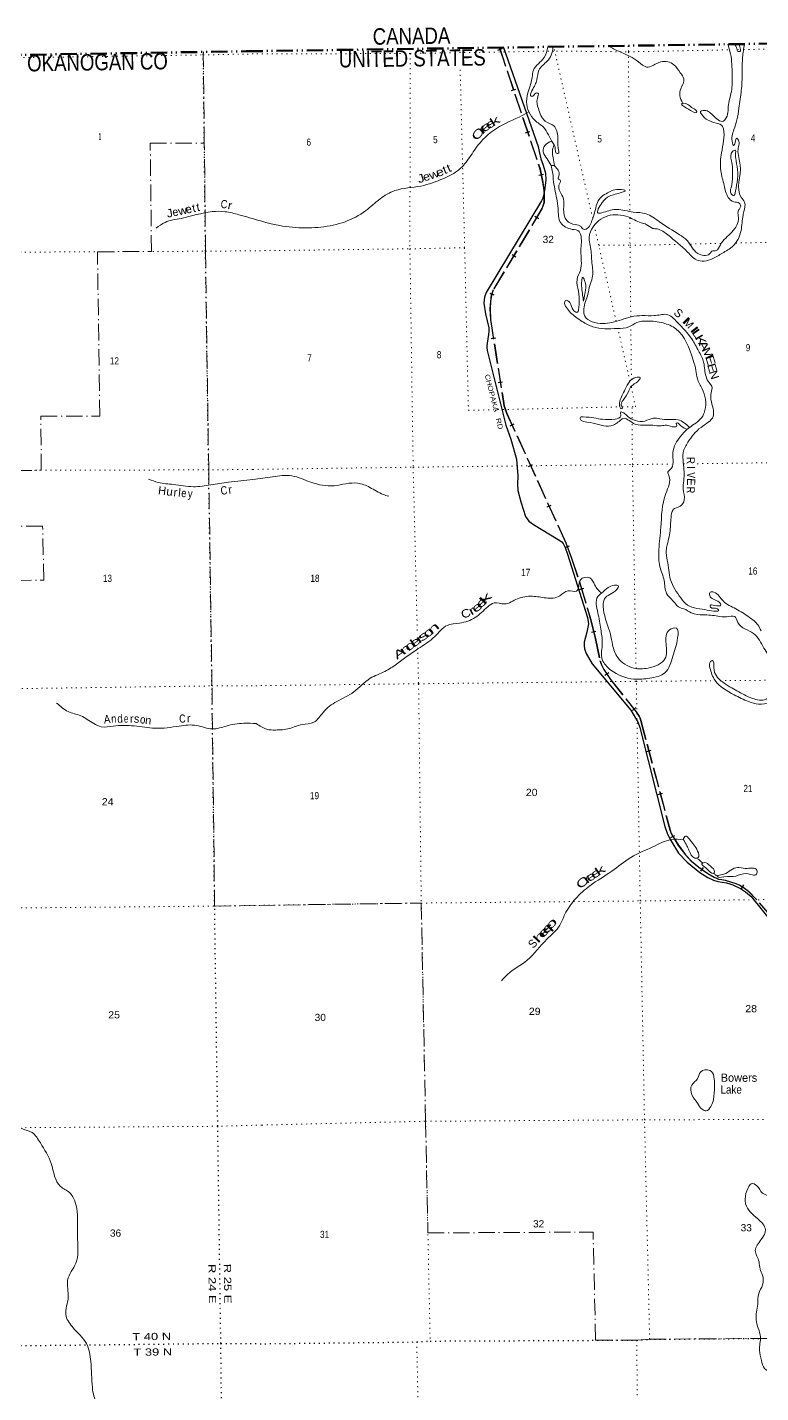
# Model space of a CAD drawing. Header units: feet. Extents: x 242557 to 489137, y 368785 to 557307.
# Drawn here: x 297824 to 315734, y 521022 to 554341 of the extents above; entities that cross this region are included whole.
import ezdxf
from ezdxf.enums import TextEntityAlignment as Align

# ---------------------------------------------------------------- set-up
doc = ezdxf.new("R2010")
doc.units = ezdxf.units.FT
doc.header["$LTSCALE"] = 80
for name, pattern in [('DASH_DOUBLE_DOT', [9.2, 5, -1.2, 0.3, -1.2, 0.3, -1.2]), ('DOT_DASHED', [7.7, 5, -1.2, 0.3, -1.2]), ('DOTTED', [1.5, 0.3, -1.2]), ('LONG_DASHED', [7.5, 6, -1.5])]:
    doc.linetypes.add(name, pattern=pattern)
for name, color, linetype, lineweight in [('10', 7, 'DASH_DOUBLE_DOT', 60), ('29', 7, 'Continuous', 25), ('30', 7, 'Continuous', 35), ('34', 7, 'Continuous', 25), ('39', 7, 'Continuous', 13), ('41', 7, 'Continuous', 13), ('44', 7, 'DOT_DASHED', 13), ('6', 7, 'DOTTED', 25), ('63', 7, 'Continuous', 25), ('7', 7, 'DOTTED', 13)]:
    doc.layers.add(name, color=color, linetype=linetype, lineweight=lineweight)
doc.layers.add('12', color=7, linetype='Continuous')

msp = doc.modelspace()

# ---------------------------------------------------------------- linework, layer by layer
at = {"layer": '10', "lineweight": 70}
for p, q in [((303174.91, 553756.23), (333505.81, 554197.9)), ((272874.94, 553281.78), (303174.91, 553756.23))]:
    msp.add_line(p, q, dxfattribs=at)
at = {"layer": '29'}
msp.add_lwpolyline([(309451.35, 553847.63), (310297.73, 551432.91), (310327.55, 551307.23), (310361.87, 551134.97), (310417.6, 550974.67), (310478.06, 550779.29), (310490.13, 550621.58), (310463.17, 550418.82), (310435.16, 550259.46), (310412.25, 550172.37), (310383.11, 550107.96), (309032.33, 547871.31), (308987.63, 547756.72), (308976.11, 547607.36), (309010.83, 547350.86), (309090.84, 547010.06), (309097.61, 546928.29), (309090.33, 546846.13), (309055.86, 546635.12), (309042.61, 546560.35), (309042.64, 546527.21), (309055.54, 546450.95), (309509.19, 544634.43), (309633.71, 544292.28), (309769.68, 543804.59), (309805.79, 543398.36), (309793.87, 543191.27), (309807.07, 543040.16), (309872.34, 542761.88), (309986.87, 542405.41), (310068.71, 542292.85), (310182.85, 542210.06), (310789.02, 541840.86), (310874.94, 541784.05), (310911.59, 541747.38), (310957.4, 541646.54), (311012.81, 541482.01), (311507.09, 539936.79), (311525.42, 539783.23), (311491.53, 539578.84), (311424.64, 539340.89), (311425.81, 539247.96), (311433.8, 539175.88), (311472.02, 539062.47), (311620.02, 538805.68), (312560.84, 537680.62), (312679.98, 537482.08), (312730.17, 537392.78), (312781.21, 537252.91), (313390.04, 534839.71), (313458.51, 534653.98), (313536.84, 534493.85), (313727.74, 534191.17), (313934.91, 533970.99), (314247.94, 533713.39), (314438.8, 533590.54), (314583.41, 533526.24), (314686.16, 533498.86), (314899.51, 533466.3), (314981.56, 533441.44), (315052.89, 533414.68), (315238.58, 533327.78), (315364.12, 533246.75), (315497.29, 533129.34), (316270.74, 532167.69)], dxfattribs=at)
at = {"layer": '34', "linetype": 'LONG_DASHED', "lineweight": 13}
for points in [[(309348.64, 553846.13), (310340.76, 550883.15), (310407.11, 550561.52), (310429.13, 550424.63), (310442.5, 550268.54), (310438.04, 550067.86), (310389.01, 549916.24), (309201.04, 547933.25), (309151.99, 547804.63), (309131.7, 547651.44), (309120.79, 547470.17), (309134.16, 547207.05), (309445.09, 545219.19), (309464.2, 545103.71), (309487.43, 545034.12), (309529.86, 544917.75), (310971.85, 541763.04), (311111.09, 541388.06), (311324, 540750.71), (311580.32, 539883.33), (311691.76, 539423.99), (311807.66, 538884.38), (311845.54, 538779.59), (311899.48, 538670.48), (312062.53, 538422.23), (312691.42, 537637.66), (312758.27, 537527.56), (312785.01, 537478.5), (312799.67, 537427.6), (313517.07, 534750.17), (313547.29, 534664.49), (313600.79, 534566.38), (313721.14, 534379.07), (313894.99, 534147.18), (314037.64, 533991.09), (314220.41, 533843.92), (314337.42, 533758.07), (314438.84, 533692.3), (314592.05, 533600.99), (314651.7, 533570.78), (314704.61, 533553.05), (314784.31, 533540.67), (314861.85, 533524.06), (315124.53, 533446.16), (315218.94, 533406.88), (315299.18, 533355.6), (315436.25, 533254.14), (315641.07, 533051.69)], [(317209.4, 531259.33), (315641.07, 533051.69)]]:
    msp.add_lwpolyline(points, dxfattribs=at)
at = {"layer": '39'}
msp.add_line((310614.3, 550965.6), (310698.92, 550965.41), dxfattribs=at)
for points in [[(310538.4, 553860.97), (310448.25, 553603.16), (310182.87, 553294.05), (310151.41, 553119.75), (310016.94, 552519.7), (310217.41, 552073.19), (310426.56, 551904.14), (310655.01, 551522.56), (310712.22, 551407.43), (310759.47, 551261.87), (310781.72, 551261.98), (310791.16, 551393.64), (310779.71, 551656.83), (310681.21, 551937.8), (310474.35, 552052.19), (310304.92, 552361.17), (310281.42, 552608.09), (310290.88, 552735.71), (310240.32, 552735.46), (310167.9, 552660.17), (310125.43, 552659.96), (310147.01, 552791.69), (310269, 553061.61), (310318.37, 553294.72), (310521.49, 553516.45), (310619.83, 553664.76), (310660.99, 553860.97)], [(310700.35, 550957.83), (310800.72, 550707.24), (310795.01, 550638.37), (310813.22, 550636.43), (310839.62, 550614.29), (310807.91, 550486.56), (310826.85, 550342.89), (310916.8, 550152.99), (310922.11, 549903.95), (310996.32, 549626.91), (311201.09, 549526.68), (311346.95, 549476.78), (311405.92, 549412.27), (311468.58, 549418.66), (311625.09, 549660.4), (311686.79, 549855.1), (311812.58, 550173.64), (311959.66, 550281.69), (312274.62, 550382.48), (312424.44, 550350.83), (312351.81, 550316.04), (312040.87, 550219.32), (311863.68, 550066.58), (311765.91, 549806.9), (311893.21, 549827.78), (312224.52, 549896.25), (312623.24, 549833.43), (312932.86, 549792.45), (313259.44, 549597.65), (313754.51, 549280.18), (313935.2, 549141.36), (314195.68, 548822.71), (314484.91, 548814.03), (314543.25, 548875.06), (314646.29, 548893.8), (314750.75, 549032.01), (315030.26, 549345.24), (315192.25, 549702.43), (315181.42, 549842.1), (315215.46, 549909.09), (315245.44, 549978.09), (315210.7, 550048.79), (315075.04, 550082.54), (314941.02, 550189.19), (314840.42, 550484.33), (314757.72, 550840.3), (314775.7, 551279.8), (314823.29, 551863.22), (314804.81, 551917.8), (314642.58, 552006.09), (314287.58, 552220.99), (314262.98, 552285.67), (314323.51, 552312.29), (314564.75, 552198.07), (314822.32, 552053.55), (314890.69, 552130.84), (314951.51, 552497.66), (315006.99, 552722.7), (315034.23, 552933.42), (315036.61, 553259.45), (314983.55, 553751.24), (314928.8, 553927.34)], [(315334.51, 553933.2), (315291.67, 553609), (315276.56, 553001.45), (315259.38, 552800.9), (315200.92, 552367.27), (315151.83, 552079.49), (315080.21, 551846.27), (315041.46, 551513.99), (315063.99, 551457.4), (315112.14, 551532.56), (315148.03, 551633.99), (315170.37, 551615.88), (315181.78, 551360.79), (315234.29, 550976.32), (315258.52, 550190.77), (315340.02, 550071.7), (315324.97, 549848.89), (315295.34, 549711.04), (315242.65, 549336.17), (314997.87, 548954.27), (314860.79, 548868.54), (314612.79, 548721.51), (314204.64, 548650.64), (313944.73, 548857.91), (313465.34, 549274.69), (313201.7, 549421.2), (313098.49, 549434.86), (312940.27, 549529.25), (312812.65, 549571.14), (312496.44, 549713.33), (311998.82, 549739.21), (311780.98, 549626.76), (311544.79, 549147.7), (311576.02, 548971.69), (311612.33, 548593.21), (311620.26, 548226.73), (311558.5, 548044.18), (311513.07, 547831.34), (311413.79, 547470.41), (311443.01, 547292.36), (311872.65, 547114.28), (312101.05, 547137.69), (312571.55, 547275.7), (312840.37, 547305.38), (313129.56, 547304.8), (313285.17, 547325.82), (313428.71, 547334.63), (313694.59, 547147.63), (314052.61, 546736.33), (314215.88, 546445.55), (314340.66, 546166.73), (314367.89, 545982.6), (314472.61, 545671.28), (314537.76, 545584.53), (314524.43, 545422.47), (314519.21, 545256.4), (314573.9, 544843.59), (314275.94, 544578.87), (313956.25, 544214.82), (313840.23, 543963.15), (313843.48, 543722.2), (313853.87, 543270.7), (313838.68, 543076.23), (313866.35, 542807.05), (313763.98, 542654.67), (313598.57, 542572.86), (313558.63, 542473.44), (313526.15, 542100.69), (313451.26, 541715.58), (313425.68, 541575.73), (313453.2, 541334.9), (313534.48, 540861.48), (313781.46, 540415.2), (313944.12, 540241.86), (314426.05, 540120.74), (314656.76, 540089.48), (314705.22, 540103.9), (314676.66, 540152.36), (314508.63, 540187.97), (314496.27, 540232.46), (314611.52, 540235.05), (314763.15, 540243.91), (314718.32, 540310.51), (314488.95, 540477.43), (314502.7, 540556.48), (314591.68, 540556.92), (314821.32, 540337.34), (315123.59, 540152.55), (315460.38, 539939.58), (315663.53, 539758.35), (315741.11, 539614.97)], [(312017.92, 553885.11), (312269.58, 553755.98), (312543.23, 553629.77), (312746.13, 553499.16), (312944.96, 553372.57), (313294.18, 553497.83), (313614.06, 553428.55), (313770.78, 553232.91), (313856.46, 553085.52), (313782.9, 552838.11), (313759.44, 552680.05), (313832.13, 552488.44)], [(315092.62, 553928.46), (315153.08, 553818.91), (315183.76, 553750.21), (315224.2, 553752.44), (315221.62, 553861.77), (315217.44, 553927.34)], [(314121.57, 552256.61), (313922.81, 552369.02), (313823.37, 552435.35), (313800.97, 552465.61), (313849.39, 552490.15), (314042.03, 552387.84), (314163.8, 552303.4), (314174.03, 552279.15), (314121.57, 552256.61)], [(303247.64, 549694.21), (304056.42, 549491.17), (304701.76, 549447.8), (304992.89, 549465.45), (305584.75, 549597.99), (306082.92, 549861.68), (306437.36, 550153), (306802.37, 550355.28), (307432.76, 550467.76), (307991.99, 550654.81), (308369.07, 550869.3), (308622.38, 551164.17), (308879.41, 551523.86), (309209.52, 551827.22), (309834.78, 552152.29), (310072.79, 552274.97)], [(310632.03, 551565.48), (310473.27, 551469.01), (310421.56, 551298.66), (310517.44, 551135.12), (310613.33, 550969.55)], [(310683.61, 551466.31), (310645.97, 551311.93), (310662.94, 551156.09), (310700.35, 550957.83)], [(315100.4, 550264.9), (315157.54, 550560.83), (315168.08, 550872.72), (315124.22, 551145.86), (315121.55, 551273.42), (315115.15, 551340.21), (315044.52, 551309.49), (315019.38, 551084.6), (315047.53, 550718.22), (315010.6, 550424.43), (315009.32, 550278.63), (315082.33, 550238.49), (315100.4, 550264.9)], [(311372.89, 547162.42), (311212.57, 547272.99), (310988.94, 547502.72), (310949.8, 547644.27), (310971.88, 547676.78), (311069.22, 547622.59), (311151.02, 547444.81), (311244.35, 547384.52), (311298, 547573.11), (311282.16, 547903.09), (311248.35, 548188.44), (311330.15, 548407.54), (311341.85, 548889.53), (311333.73, 549292.45), (311299.01, 549359.1), (311128.87, 549410.9), (310851.01, 549569.49), (310784.52, 549917.44), (310752.97, 550156.23), (310669.65, 550633.69), (310652.57, 550809.78), (310613.33, 550969.55)], [(300969.88, 549439.71), (301189.77, 549579.58), (301581.46, 549679.03), (302338.65, 549843.47), (302657.84, 549841.6), (302989.32, 549766.81), (303247.64, 549694.21)], [(311404.73, 547660.71), (311457.93, 547936.36), (311432.51, 548163.03), (311383.58, 548239.73), (311365.77, 548162.7), (311366.95, 547931.86), (311392.06, 547765.94), (311404.73, 547660.71)], [(320321.17, 533358.44), (320038.19, 533330.71), (320043.82, 533415.78), (320272, 533483.74), (320370.73, 533555.1), (320283.11, 533684.26), (320065.5, 533924.15), (319900.43, 534172.39), (319676.76, 534410.22), (319440.83, 534674.32), (318975.89, 535032.44), (318611.51, 535500.41), (318334.72, 535845.3), (317919.79, 536709.9), (317866.44, 536861.51), (317747.87, 537112.01), (317660.14, 537261.42), (317674.14, 537293.89), (317785.74, 537219.52), (317842.44, 537205.63), (317783.11, 537338.98), (317551.8, 537489.7), (317306.16, 537674.77), (317026.34, 537819.17), (316635.47, 537930.62), (316283.22, 538001.77), (315962.31, 537876.66), (315681.48, 537822.61), (315438.47, 537888.23), (315083.73, 538052.51), (314620.86, 538402.54), (314493.89, 538713.75), (314511.32, 538865.71), (314549.62, 538888.17), (314588.91, 538718.27), (314650.62, 538514.06), (314985.69, 538242.36), (315149.96, 538152.06), (315531.1, 537965.63), (315868.91, 537949.09), (315967.41, 538067.02), (315977.05, 538158.19), (316041.69, 538172.69), (316116.68, 538140.66), (316234.06, 538125.05), (316414.03, 538127.97), (316691.58, 538030.12), (316731.85, 538064.75), (316688.74, 538192.1), (316493.5, 538407.8), (316289.77, 538700.4), (316056.17, 538903.76), (315814.07, 539188.07), (315559.44, 539549.27), (315173.84, 539816.66), (315102.33, 539960.08), (314900.11, 539957.05), (314685.67, 539972.18), (314329.57, 540004.84), (314038.13, 540049.96), (313853.58, 540152.31), (313725.95, 540196.23), (313681.24, 540238.53), (313591.7, 540347.43), (313437.09, 540526.88), (313374.83, 540840.43), (313271.99, 541178.08), (313247.61, 541597.12), (313295.42, 542138.02), (313416.57, 542968.84), (313491.21, 543402.54), (313466.5, 543489.49), (313500.67, 543530.16), (313526.86, 543548.51), (313589.49, 543957.86), (313773.51, 544357.68), (313992.83, 544575.44), (314288.91, 544811.8), (314372.9, 544998.51), (314305.52, 545520.61), (314186.97, 545767.06), (314153.59, 545969.39), (314083.54, 546222.15), (313665.09, 546983.47), (313348.88, 547125.67), (312954.28, 547174.33), (312709.77, 547136.67), (312512.13, 547030.39), (312229.21, 546990.51), (311636.46, 547032.11), (311372.89, 547162.42)], [(312318.07, 545028.8), (312289.42, 545095.48), (312292.88, 545208.89), (312424.84, 545507.21), (312535.07, 545702.15), (312688.31, 545792.01), (312789.4, 545796.56), (312735.29, 545701.12), (312574.1, 545582.88), (312510, 545463.09), (312377.64, 545243.74), (312329.78, 545111.88), (312354.39, 545045.18), (312318.07, 545028.8)], [(313994.7, 544577.57), (313714.82, 544762.38), (313494.36, 544769.38), (313273.83, 544788.53), (313109.95, 544801.89), (312904.02, 544734.05), (312486.85, 544847.39), (312389.34, 544931.96), (312314.41, 544953.86), (312314.88, 544860.71), (312181.81, 544781.08), (311874.45, 544775.5), (311398.9, 544835.91), (311324.18, 544815.29), (311324.27, 544797.07), (311565.44, 544695), (312071.44, 544612.46), (312303.32, 544747.26), (312365.78, 544794.14), (312627.26, 544675.97), (312851.97, 544630.52), (313100.72, 544629.73), (313300.99, 544616.55), (313432.38, 544629.35), (313570.07, 544595.61), (313689.29, 544614.43), (313672.8, 544675.1), (313674.79, 544681.18), (313786.36, 544614.91), (313937.72, 544526.89)], [(303333.4, 543304.68), (302739.42, 543238.23), (302305.22, 543177.25), (301883.11, 543130.46), (301392.08, 543186.93), (301024.3, 543233.34), (300787.75, 543316.27)], [(303333.4, 543304.68), (303814.57, 543372.67), (304285.66, 543395.26), (304749.56, 543239.63), (305318.26, 543155.38), (305886.21, 543218.95), (306190.09, 543113.14), (306514.54, 542940.61), (306650.26, 542896.73)], [(303416.38, 537351.26), (303673.53, 537210.94), (303884.47, 537192.95), (304224.04, 537229.07), (304536.99, 537327.82), (304817.81, 537383.89), (305049.15, 537623.98), (305381.48, 537888.87), (305798.92, 538121.78), (306197.64, 538455.85), (306558.78, 538623.69), (306838.96, 538803.28), (307360.86, 539172.38), (307777.94, 539476.17), (308075.86, 539746.96), (308378.92, 539803.14), (308760.45, 539938.68), (309068.52, 540201.43), (309221.75, 540293.31), (309476.68, 540270.28), (309795.56, 540397.41), (309971.25, 540446.88), (310157.25, 540457.93), (310491.15, 540415.04), (310832.64, 540469.39), (311030.21, 540591.87), (311236.52, 540584.79), (311296.4, 540738.98), (311330.17, 540858.62), (311558.45, 540906.33), (311680.68, 540730.77), (311845.51, 540531.12)], [(311845.51, 540531.12), (312008.62, 540667.6), (312159.98, 540729.1), (312261.2, 540709.35), (312217.15, 540622.06), (311923.04, 540397.86), (311894.03, 540136.5), (312062.92, 539535.94), (312116.84, 539272.97), (312241.79, 538961.75), (312639.48, 538702.51), (312983.26, 538706.24), (313396.68, 538933.06), (313421.11, 539297.67), (313508.35, 539640.32), (313673.98, 539679.61), (313705.51, 539444.88), (313588.49, 538992.74), (313394.37, 538590.84), (313026.98, 538459.42), (312636.79, 538437.23), (312075.5, 538655.16), (311865.89, 538911.28), (311865.83, 539320.32), (311827.71, 539658.29), (311756.92, 540056.85), (311756.95, 540447.66), (311843.71, 540533.31)], [(298541.53, 537852.17), (298820.78, 537645.7), (299128.09, 537540.52), (299447.7, 537352.3), (299631.72, 537271.36), (299924.6, 537289.74), (300435.7, 537292.01), (300948.96, 537235.55), (301534.69, 537288.5), (301956.87, 537304.91), (302351, 537218), (302678.11, 537291.08), (303112.29, 537358.14), (303416.38, 537351.26)], [(313849.92, 534516.93), (313544.54, 534519.47), (313100.53, 534343.12), (312559.87, 534083.26), (312094.44, 533744.81), (311564.36, 533393.89), (311212.08, 533074.23), (310953.1, 532700.35), (310827.08, 532428.39), (310513.31, 532092.72), (310034.63, 531576.01), (309549.03, 531227.33), (309404.23, 531068.67)], [(313849.92, 534516.93), (313861.77, 534573.69), (313900.03, 534604.25), (313985.31, 534537.86), (314193.12, 534237.18), (314208.07, 534081.33), (314127.24, 534068.78), (313982.68, 534260.43), (313929.54, 534369.51), (313849.95, 534517.07)], [(314181.26, 534062), (314208.25, 534044.88), (314255, 533998.54), (314327.28, 533947.2)], [(314317.97, 533944.18), (314362.39, 533958.58), (314504.39, 533872.21), (314604.21, 533728.94), (314590.22, 533696.47), (314486.85, 533742.53), (314358.87, 533855.29), (314295.81, 533927.87), (314319.92, 533944.81)], [(314685.1, 533646.98), (314837.05, 533675.42), (315167.87, 533841.08), (315358.1, 533815.71), (315639.41, 533774.58), (315629.79, 533677.34), (315389.08, 533688.29), (315124.46, 533628.25), (314831.33, 533608.57), (314681.6, 533624.03), (314685.1, 533646.98)], [(295898.61, 533613.36), (295364.11, 533236.34), (294936.77, 532822.91), (294564.21, 532300.13), (294457.84, 531990.16), (294317.2, 531647.77), (294144.24, 531305.36), (294098.96, 530780.71), (294118.14, 530341.17), (294393.44, 530094.18), (294462.89, 529755.94), (294651.37, 529486.63), (294977.61, 529049.26), (295667.09, 528784.25), (296111.85, 528642.68), (296377.08, 528383.53), (296749.23, 528189.26), (297138.04, 527774.2), (297368.3, 527792.54), (297496.03, 527590.05), (297940.97, 527369.48), (298143.56, 527116.38), (298409.34, 526614.16), (298636.86, 526055.21), (298851.33, 525907.45), (298995.31, 525666.47), (299046.5, 525360.64), (299051.87, 524771.19), (299008.76, 524183.75), (298809.69, 523770.44), (298824.79, 523347.1), (298765.13, 522929.8), (298925.4, 522628.06), (299267.74, 522219.06), (299373.77, 521783.61), (299413.59, 521147.6), (299450.42, 520938.98), (299584.52, 520600.77), (299587.73, 520074.12), (299538.34, 519579.86), (299642.09, 519259.86), (299774.34, 518844.68), (299833.54, 518575.31), (300020.4, 518127.75), (300095.9, 517797.61), (300064.67, 517309.43), (300170.71, 516873.98), (300225.7, 516675.5), (300475.38, 516146.95), (300654.22, 515673.05), (300732.17, 515152.51), (300444.24, 514724.97), (300176.1, 514487.84), (299965.29, 513904.37), (299925.73, 513533.67), (300027.15, 513351.42), (300329.02, 512970.76), (300420.68, 512636.58), (300195.6, 512113.87), (299980.34, 511716.75), (299700.31, 511370.24), (299438.42, 511048.04), (299271.86, 510551.69), (299096.57, 510345), (298994.38, 509974.26), (298634.29, 509299.57), (298243.34, 508874), (297659.2, 508114.12), (297383.1, 507820.28), (297248.11, 507660.19), (297156.68, 507532.22)], [(314588.56, 533695.44), (314616.66, 533668.25), (314677.52, 533630.08), (314680.02, 533629.84)], [(314194.09, 528089.51), (314053.55, 528287.26), (314052.31, 528530.24), (314189.06, 528680.76), (314261.03, 528845.14), (314493.38, 528886.79), (314602.5, 528506.65), (314579.91, 528176.48), (314518.08, 528008.1), (314403.37, 527898.18), (314302.05, 527938.18), (314194.09, 528089.51)], [(317659.39, 518451.57), (317591.98, 518481.94), (317492.36, 518586.74), (317379, 519005.33), (317287.73, 519454.41), (317171.07, 519727.2), (317032.41, 519951.28), (316968.08, 520272.92), (316871.38, 520596.43), (316578.6, 520904.78), (316358.57, 521221.6), (316224.27, 521384.96), (316025.49, 521501.41), (315826.73, 521613.82), (315750.9, 521809.86), (315703.12, 522058.69), (315725.74, 522382.79), (315622.48, 522803.46), (315660.99, 523184.34), (315686, 523435.55), (315779.93, 523654.71), (315774.67, 523893.63), (315717.3, 524039.14), (315692.13, 524217.2), (315601.76, 524490.12), (315748.02, 524758.14), (315849.92, 525001.63), (315662.53, 525263.94), (315365.42, 525626.95), (315352.69, 525744.33), (315426.1, 526022.11), (315502.45, 526119.69), (315640.22, 526071.78), (315776.63, 525892.24), (315904.39, 525822), (316010.13, 525707.1), (316154.22, 525608.6), (316274.2, 525477.57), (316402.09, 525383.04), (316512.26, 525193.24), (316613.91, 525088.45), (316741.77, 524999.99), (316957.41, 524749.97), (317044.83, 524659.28), (317116.97, 524392.35), (316865.79, 524077.24), (316427.01, 523668.05), (316236.55, 523341.09), (316226.16, 522998.83), (316287.3, 522509.1), (316410.44, 522155.35), (316665.35, 521739.48), (316810.05, 521519.49), (316986.4, 521439.37), (317252.35, 521238.2), (317366.49, 521064.62), (317409.51, 520955.49), (317678.38, 520578.16), (317750.14, 519989.27), (317959.41, 519401.05), (318071.7, 519193.04), (318180.65, 518845.3), (318046.65, 518551.02), (317844.95, 518446.75), (317772.03, 518470.68), (317659.37, 518451.67)]]:
    msp.add_spline(points, degree=3, dxfattribs=at)
at = {"layer": '44'}
for p, q in [((302399.15, 532895.42), (303478.19, 532913.86)), ((303478.2, 532913.86), (307445.03, 532970.46)), ((311702.41, 522300.42), (311640.12, 524940.16))]:
    msp.add_line(p, q, dxfattribs=at)
for points in [[(302146.75, 551517.06), (302121.94, 553667.67), (302124.61, 553739.78)], [(297506.04, 543528.85), (298165.91, 543530.65), (298156.42, 544850.63), (299594.75, 544854.56), (299537.12, 548863.94), (300857.19, 548870.56), (300826.74, 551510.44), (302146.75, 551517.06)], [(302399.15, 532895.42), (302334.49, 538269.27), (302253.89, 543541.83), (302177.2, 548877.18), (302146.75, 551517.06)], [(296910.15, 540833.11), (298230.08, 540851.71), (298198.61, 542171.39), (297538.64, 542162.09)], [(307445.03, 532970.46), (307551.02, 527645.44), (307607, 524921.74), (311640.12, 524940.16)], [(311702.41, 522300.42), (312706.82, 522305.01), (313022.21, 522324.81), (316330.63, 522350.63)]]:
    msp.add_lwpolyline(points, dxfattribs=at)
at = {"layer": '6'}
for points in [[(302708.77, 507608.24), (302671.13, 511754.52), (302664.93, 511815.29), (302606.51, 517110.14), (302608.4, 517168.88), (302550.52, 522224.71), (302475.93, 527523.61), (302399.15, 532895.42), (302334.49, 538269.27), (302253.89, 543541.83), (302177.2, 548877.18), (302121.94, 553667.67), (302124.61, 553739.78)], [(274926.71, 521914.51), (275877.55, 521929.06), (281224.43, 521991.2), (286541.77, 522057.29), (291855.94, 522110.11), (297183.03, 522165.38), (302550.52, 522224.71), (303625.35, 522216.93)], [(303625.35, 522216.93), (307333.75, 522260.09), (307661.25, 522281.96), (312706.82, 522305.01), (313022.2, 522324.81), (315726.56, 522345.91)]]:
    msp.add_lwpolyline(points, dxfattribs=at)
at = {"layer": '63'}
for p, q in [((309316.7, 553786.69), (309421.59, 553821.81)), ((309646.5, 552797.5), (309751.39, 552832.62)), ((309991.91, 551765.95), (310096.79, 551801.07)), ((310319.58, 550735.88), (310427.91, 550758.23)), ((310220.29, 549732.88), (310315.18, 549676.04)), ((309661.24, 548799.69), (309756.12, 548742.84)), ((309115.35, 547850.27), (309218.7, 547810.85)), ((309155.15, 546746.08), (309264.43, 546763.18)), ((309323.26, 545671.31), (309432.54, 545688.41)), ((309611.99, 544616.59), (309712.59, 544662.58)), ((310064.23, 543627.21), (310164.83, 543673.2)), ((310516.47, 542637.83), (310617.06, 542683.81)), ((310960.33, 541648.99), (311064.02, 541687.49)), ((311309.23, 540622.48), (311415.31, 540653.83)), ((311602.48, 539577.78), (311709.98, 539603.86)), ((311929.89, 538532.19), (312022.34, 538592.91)), ((312600.48, 537670.37), (312686.79, 537739.55)), ((312949.61, 536672.9), (313056.45, 536701.52)), ((313231.15, 535622.12), (313338, 535650.75)), ((313541.61, 534569.42), (313638.72, 534622.38)), ((314269.76, 533745.08), (314335.19, 533834.26)), ((315261.58, 533319.7), (315321.14, 533412.9))]:
    msp.add_line(p, q, dxfattribs=at)
at = {"layer": '63', "linetype": 'LONG_DASHED'}
for points in [[(309352.53, 553847.43), (310344.73, 550884.22), (310411.14, 550562.26), (310433.2, 550425.13), (310446.6, 550268.67), (310442.13, 550067.17), (310392.77, 549914.53), (309204.74, 547931.45), (309155.99, 547803.62), (309135.78, 547651.05), (309124.9, 547470.15), (309138.24, 547207.47), (309449.14, 545219.84), (309468.19, 545104.7), (309491.3, 545035.47), (309533.66, 544919.31), (310975.64, 541764.61), (311114.96, 541389.42), (311327.91, 540751.94), (311584.28, 539884.39), (311695.76, 539424.9), (311811.61, 538885.51), (311849.32, 538781.2), (311903.04, 538672.52), (312065.85, 538424.64), (312694.79, 537640.02), (312761.82, 537529.61), (312788.83, 537480.07), (312803.62, 537428.7), (313520.99, 534751.38), (313551.05, 534666.16), (313604.32, 534568.47), (313724.51, 534381.41), (313898.15, 534149.8), (314040.46, 533994.09), (314222.91, 533847.17), (314339.75, 533761.45), (314441.01, 533695.78), (314594.03, 533604.58), (314653.29, 533574.57), (314705.58, 533557.05), (314785.05, 533544.7), (314862.86, 533528.04), (315125.9, 533450.03), (315220.85, 533410.53), (315301.51, 533358.98), (315438.92, 533257.26), (315637.72, 533048.78)], [(317206.15, 531256.82), (315637.98, 533048.99)]]:
    msp.add_lwpolyline(points, dxfattribs=at)
at = {"layer": '7'}
for p, q in [((308379.32, 553832.02), (308384.01, 553725.93)), ((311630.45, 549677.77), (310680.61, 553865.53)), ((315163.95, 553795.61), (315224.13, 553796.8)), ((312537.04, 549687.84), (312542.44, 549021.04)), ((312560.46, 547279.05), (312542.44, 549021.04)), ((314017.76, 549052.29), (314786.77, 549068.58)), ((312539.52, 545710.1), (312245.48, 546990.94)), ((312576.37, 545741.55), (312562.81, 547051.54)), ((312578.28, 545556.57), (312578, 545583.27)), ((312594.26, 544801.67), (312592.82, 545084.84)), ((313846.19, 543687.53), (313873.75, 543687.89)), ((314743.27, 538397.21), (316489.6, 538411.18))]:
    msp.add_line(p, q, dxfattribs=at)
for points in [[(315317.73, 553798.65), (317832.5, 553848.42), (323187.09, 553947.93), (328489.17, 554033.01), (333509.43, 554127.66)], [(303192.4, 553689.76), (307175.63, 553702.31), (310744.71, 553762.57), (312504.23, 553742.97), (314970.02, 553791.77)], [(307177.93, 553814.52), (307175.63, 553702.31), (307167.55, 548935.6), (307247.28, 543606.4), (307349.39, 539520.93)], [(312496.61, 553891.97), (312504.23, 553742.97), (312535.73, 549850.65)], [(272875.75, 553216.23), (275436.16, 553310.29), (280779.47, 553341.25), (286112.48, 553459.32), (291449.68, 553510.54), (296770.66, 553586.06), (302121.94, 553667.67), (303192.4, 553689.76)], [(308395.08, 553302.06), (308504.17, 548962.49), (308597.18, 544994.11), (312295.43, 545078.09)], [(312204.45, 547169.64), (311777.97, 549027.36), (311669.18, 549506.99)], [(315125.56, 549075.75), (317913.13, 549134.8), (323243.69, 549187.62), (328596.07, 549323.56), (333581.33, 549376.71)], [(272933.01, 548591.59), (275531.78, 548616.64), (280846.56, 548680.41), (286193.88, 548723.54), (291504.69, 548831.46), (296807.62, 548850.26), (302177.2, 548877.18), (303258.47, 548886.66)], [(303258.47, 548886.66), (307167.55, 548935.6), (308504.17, 548962.49)], [(311777.97, 549027.36), (312542.44, 549021.04), (313727.95, 549046.15)], [(312350.98, 545079.35), (312592.82, 545084.84), (312677.8, 545077.16), (312568.73, 545582.1)], [(312690.05, 538694.38), (312600.02, 543671.48), (312594.85, 544685.7)], [(314185.81, 543691.91), (317972.96, 543740.7), (323297.25, 543833.99), (328676.08, 543937.67), (330303.19, 543959.71)], [(303331.84, 543552.82), (302253.89, 543541.83), (296845.9, 543527.04), (291522.87, 543463.67), (286212.03, 543367.9), (280909.15, 543326.82), (275602.77, 543311.16), (272999.49, 543222.05)], [(303331.84, 543552.82), (307247.28, 543606.4), (312600.02, 543671.48), (313565.25, 543683.92)], [(307357.47, 539197.42), (307379.35, 538322.01), (307445.03, 532970.46), (307551.02, 527645.44), (307661.25, 522281.96)], [(276034.76, 537985.6), (280985.78, 538021.85), (286319.01, 538040.66), (291621.77, 538138.45), (296973.1, 538193.73), (302334.49, 538269.27), (303404.46, 538274.49)], [(303404.46, 538274.49), (307379.35, 538322.01), (312695.72, 538380.83), (314622.88, 538396.25)], [(313022.2, 522324.81), (312895.83, 527680.1), (312791.78, 533021.33), (312695.72, 538380.83), (312694.89, 538426.73)], [(274058.53, 532576.79), (275734.2, 532630.9), (281072.61, 532670.3), (286391.69, 532695.18), (291757.11, 532776.79), (297072.04, 532846.23), (302399.15, 532895.42), (303478.2, 532913.86)], [(303478.2, 532913.86), (307445.03, 532970.46), (312791.78, 533021.33), (317433.85, 533070.92)], [(303551.93, 527553.57), (302475.93, 527523.61), (297122.54, 527484.53), (291785.33, 527435.34), (286466.32, 527378.05), (281110.95, 527324.8), (275806.59, 527304.14), (273197.54, 527225.34)], [(303551.93, 527553.57), (307551.02, 527645.44), (312895.83, 527680.1), (318222.52, 527698.47), (321815.18, 527771.58)], [(307333.75, 522260.09), (307440.29, 517224.63), (307459.31, 511901.2), (307529.25, 507674.83)], [(312706.82, 522305.01), (312750.52, 517297.59), (312769.45, 515540.69)]]:
    msp.add_lwpolyline(points, dxfattribs=at)

# ---------------------------------------------------------------- texts
at = {"layer": '10', "width": 0.85}
for s, rotation, p in [('CANADA', 0.834, (306261.48, 553915.69)), ('UNITED STATES', 0.797, (305434.4, 553360.61))]:
    msp.add_text(s, height=400, rotation=rotation, dxfattribs=at).set_placement(p)
at = {"layer": '12', "width": 0.85}
msp.add_text('OKANOGAN CO', height=400, rotation=0.897, dxfattribs=at).set_placement((297823.12, 553263.64))
at = {"layer": '30', "width": 1.2}
msp.add_text('CHOPAKA   RD', height=120, rotation=284.022, dxfattribs=at).set_placement((309162.13, 545188.47), align=Align.CENTER)
at = {"layer": '41'}
for s, rotation, width, p in [('k', 32.591, 1.75, (309294.68, 551974.14)), ('C', 50.154, 1.6, (308899.22, 551672.45)), ('r', 47.179, 2.15, (309002.57, 551781.6)), ('e', 39.117, 1.8, (309079.64, 551841.39)), ('e', 31.591, 1.55, (309177.67, 551902.23)), ('e', 16.829, 1.1, (307598.05, 550603.41)), ('w', 19.233, 1.25, (307785.2, 550662.38)), ('e', 21.061, 1.25, (307932.07, 550716.44)), ('t', 22.864, 1.15, (308056.36, 550770.41)), ('t', 24.418, 1.2, (308160.25, 550816.69)), ('J', 16.829, 1.25, (307463.96, 550559.74)), ('C', 352.344, 0.85, (302616.99, 549927.81)), ('J', 10.123, 1.1, (301318.23, 549708.6)), ('e', 10.123, 0.95, (301456.02, 549739.09)), ('w', 12.893, 1.15, (301639.39, 549773.53)), ('r', 348.621, 1.1, (302755.13, 549901.37)), ('I', 315.019, 2.35, (313844.27, 547111.14)), ('I', 308.605, 2.05, (314037.24, 546900.18)), ('L', 304.81, 1.7, (314105.81, 546800.66)), ('K', 300.731, 1.5, (314185.52, 546657.79)), ('A', 297.895, 1.4, (314259.79, 546525.95)), ('M', 295.166, 1.2, (314351.19, 546352.81)), ('E', 287.394, 1.35, (314412.07, 546188.78)), ('E', 286.918, 1.3, (314456.66, 545998.49)), ('N', 288.238, 1.1, (314501.77, 545828.97)), ('R', 271.365, 0.9, (313924.68, 543768.85)), ('V', 270.272, 0.8, (313933.47, 543411.23)), ('C', 7.643, 0.85, (302639.69, 542942.33)), ('R', 269.54, 0.85, (313923.71, 543051.11)), ('u', 351.873, 1.05, (301286.54, 542914.19)), ('e', 355.033, 0.85, (301640.9, 542876.92)), ('y', 356.482, 0.85, (301797.27, 542863.55)), ('k', 46.172, 2.25, (309084.82, 540336.04)), ('C', 24.039, 1.2, (308572.33, 539947.61)), ('r', 28.825, 1.6, (308728.34, 540018.98)), ('e', 38.968, 1.8, (308866.32, 540119.7)), ('e', 43.913, 2, (308984.34, 540236.85)), ('n', 41.361, 2, (307801.71, 539603.68)), ('e', 35.39, 1.65, (307351.36, 539263.77)), ('r', 35.888, 1.85, (307460.07, 539342.91)), ('s', 35.888, 1.95, (307554.24, 539412.16)), ('o', 36.25, 1.7, (307671.83, 539495.64)), ('A', 35.147, 1.6, (306966.17, 538987.38)), ('n', 35.147, 1.75, (307106.08, 539089.18)), ('d', 35.39, 1.85, (307231.97, 539178.95)), ('A', 5.632, 0.9, (299782.01, 537357.75)), ('n', 0.786, 0.85, (299937.25, 537369.92)), ('d', 0.786, 0.9, (300091.57, 537372.04)), ('e', 359.722, 0.7, (300238.62, 537372.97)), ('o', 350.947, 0.9, (300630.46, 537352.53)), ('C', 3.008, 0.8, (301617.06, 537372.93)), ('e', 33.589, 1.6, (311752.31, 533614.74)), ('k', 33.421, 1.8, (311865.12, 533689.34)), ('C', 40.271, 1.6, (311441.12, 533398.14)), ('r', 36.968, 1.9, (311553.45, 533481.85)), ('e', 33.589, 1.6, (311639.88, 533537.1)), ('e', 46.851, 1.95, (310591.75, 532295)), ('p', 47.011, 2.05, (310682.42, 532394.68)), ('h', 47.223, 2.05, (310398.68, 532087.17)), ('e', 47.223, 1.95, (310499.84, 532195.25))]:
    msp.add_text(s, height=200, rotation=rotation, dxfattribs=dict(at, width=width)).set_placement(p, align=Align.CENTER)
for s, rotation, p in [('e', 12.893, (301787.22, 549808.19)), ('t', 12.893, (301911.94, 549834.2)), ('t', 11.612, (302011.82, 549857.86)), ('S', 318.873, (313659.95, 547293.27)), ('M', 312.658, (313899.28, 547051.23)), ('I', 271.365, (313933.15, 543597.36)), ('H', 352.925, (301107.32, 542936.97)), ('r', 7.643, (302789.52, 542962.45)), ('E', 268.564, (313934.22, 543250.52)), ('r', 354.492, (301433.69, 542895.88)), ('l', 354.492, (301532.9, 542886.08)), ('r', 359.722, (300372.46, 537372.32)), ('s', 355.086, (300487.59, 537371.08)), ('n', 353.079, (300767.65, 537333.07)), ('r', 1.436, (301767.5, 537380.18)), ('S', 47.223, (310238.04, 531913.01))]:
    msp.add_text(s, height=200, rotation=rotation, dxfattribs=at).set_placement(p, align=Align.CENTER)
msp.add_text('Bowers', height=200, dxfattribs=at).set_placement((314756.51, 528609.45))
at = {"layer": '41', "width": 0.9}
msp.add_text('Lake', height=200, dxfattribs=at).set_placement((314752.04, 528319.56))
at = {"layer": '6', "width": 1.35}
for s, rotation, p in [('R 24 E', 270.806, (302248.24, 524160.92)), ('R 25 E', 270.806, (302623.2, 524166.19)), ('T 40 N', 0.633, (300389.45, 522300.83)), ('T 39 N', 0.633, (300415.66, 521922.08))]:
    msp.add_text(s, height=175, rotation=rotation, dxfattribs=at).set_placement(p)
at = {"layer": '7'}
for s, width, p in [('1', 0.4, (299566.13, 551590.52)), ('6', 0.85, (304642.27, 551452.19)), ('5', 0.85, (307733.57, 551513.38)), ('5', 0.85, (311745.65, 551531.81)), ('4', 0.85, (315492.06, 551552.92)), ('32', 1.05, (310409.34, 549078.09)), ('8', 0.85, (307825.47, 546263.76)), ('9', 0.85, (315369.64, 546436.78)), ('12', 0.85, (299841.08, 546115)), ('7', 0.85, (304660.18, 546185.41)), ('17', 0.85, (309885.21, 540952.96)), ('16', 0.85, (315431.22, 540986.61)), ('13', 0.85, (299671.17, 540807.61)), ('18', 0.85, (304738.13, 540807.92)), ('21', 0.85, (315312.04, 535679.36)), ('24', 1.1, (299644.72, 535354.86)), ('19', 0.85, (304727.84, 535505.45)), ('20', 1.1, (309998.8, 535583.77)), ('28', 1.1, (315356.71, 530305.97)), ('25', 1.1, (299801.64, 530155.26)), ('30', 1.05, (304842.19, 530092.47)), ('29', 1.1, (310072.08, 530240.34)), ('32', 1.05, (310174.5, 525055.3)), ('33', 1.05, (315244.54, 524960.02)), ('36', 1.05, (299843.11, 524829.25)), ('31', 0.85, (304973.39, 524798.15))]:
    msp.add_text(s, height=175, dxfattribs=dict(at, width=width)).set_placement(p)

doc.saveas('drawing.dxf')
